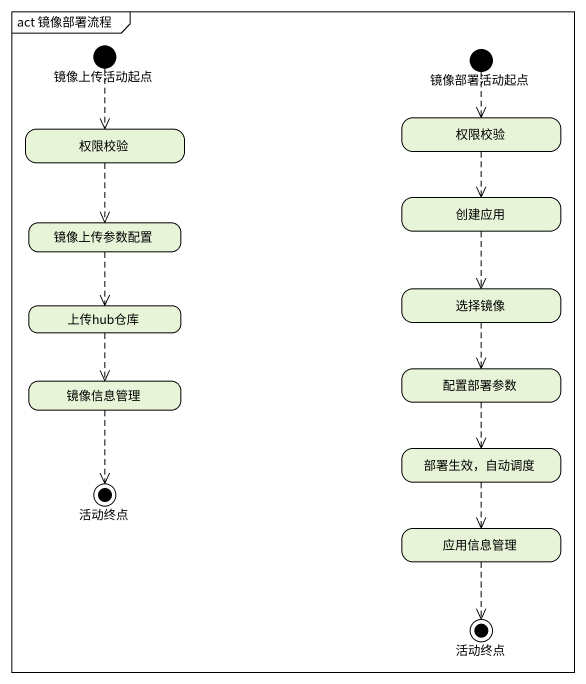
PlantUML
@startuml
mainframe act 镜像部署流程
hide empty description
state 镜像上传活动起点 <<start>>
state 镜像部署活动起点 <<start>>
state 权限校验
state "权限校验" as 权限校验_2
state 镜像上传参数配置
state 创建应用
state 上传hub仓库
state 选择镜像
state 镜像信息管理
state 配置部署参数
state 活动终点 <<end>>
state "部署生效，自动调度" as 部署生效_自动调度
state 应用信息管理
state "活动终点" as 活动终点_2 <<end>>
镜像上传活动起点 -[dashed]-> 权限校验
镜像部署活动起点 -[dashed]-> 权限校验_2
权限校验 -[dashed]-> 镜像上传参数配置
权限校验_2 -[dashed]-> 创建应用
镜像上传参数配置 -[dashed]-> 上传hub仓库
创建应用 -[dashed]-> 选择镜像
上传hub仓库 -[dashed]-> 镜像信息管理
选择镜像 -[dashed]-> 配置部署参数
镜像信息管理 -[dashed]-> 活动终点
配置部署参数 -[dashed]-> 部署生效_自动调度
部署生效_自动调度 -[dashed]-> 应用信息管理
应用信息管理 -[dashed]-> 活动终点_2
@enduml
